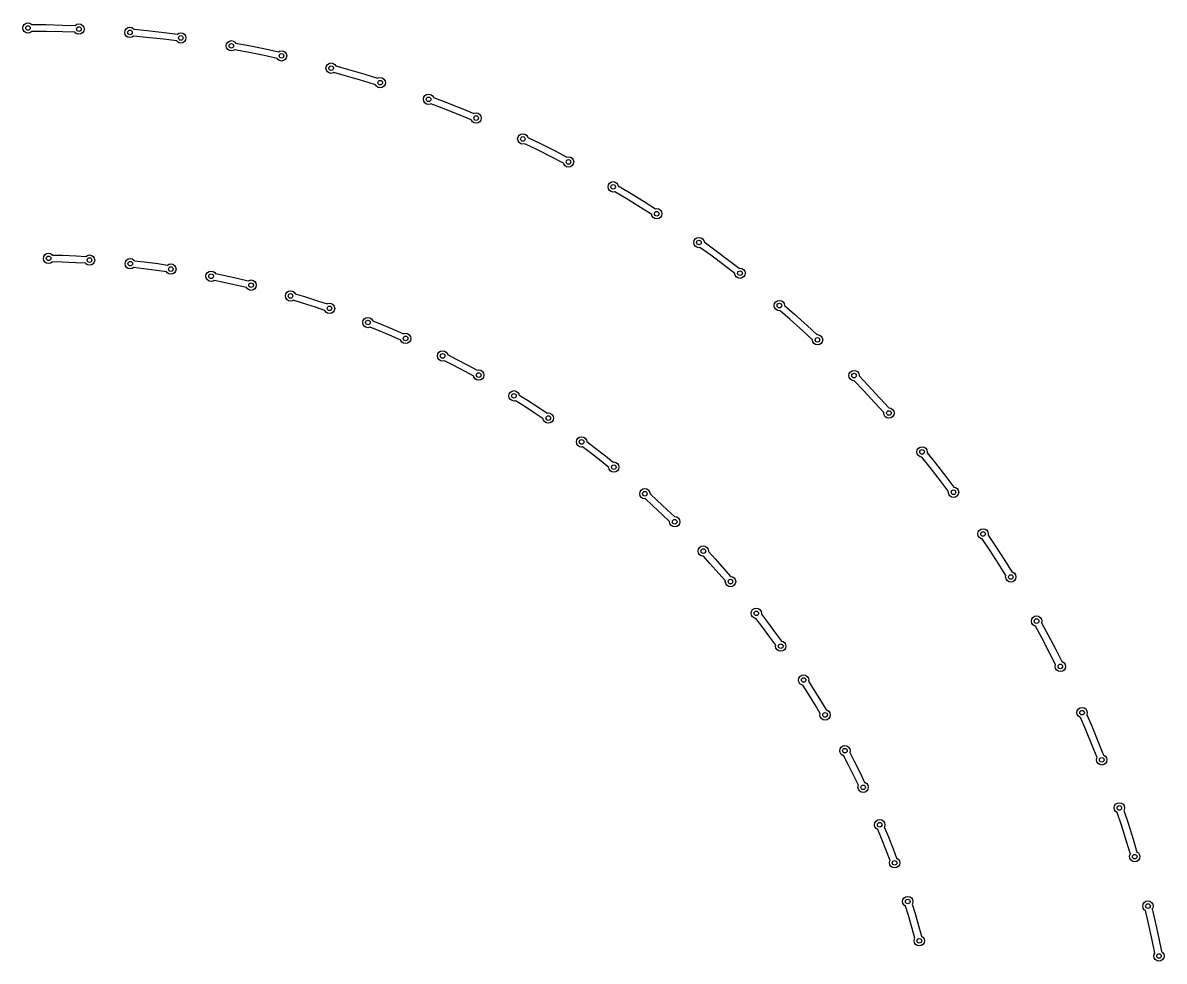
# Model space of a CAD drawing. Extents: x 97 to 313, y -170 to 213.
# Drawn here: x 262.86 to 312.43, y 131.8 to 172.57 of the extents above; entities that cross this region are included whole.
import ezdxf

# ---------------------------------------------------------------- set-up
doc = ezdxf.new("R2010")
doc.units = 0
doc.layers.add('BLACK', color=7, linetype='CONTINUOUS')

msp = doc.modelspace()

# ---------------------------------------------------------------- linework, layer by layer
at = {"layer": 'BLACK', "linetype": 'CONTINUOUS'}
for p, q in [((262.924, 172.504), (262.997, 172.553)), ((262.997, 172.553), (263.084, 172.57)), ((263.084, 172.57), (263.17, 172.553)), ((263.17, 172.553), (263.243, 172.504)), ((265.21, 172.507), (265.296, 172.524)), ((265.296, 172.524), (265.382, 172.507)), ((262.859, 172.345), (262.876, 172.431)), ((262.876, 172.259), (262.859, 172.345)), ((262.876, 172.431), (262.924, 172.504)), ((262.924, 172.186), (262.876, 172.259)), ((262.997, 172.137), (262.924, 172.186)), ((263.084, 172.12), (262.997, 172.137)), ((263.17, 172.137), (263.084, 172.12)), ((263.243, 172.186), (263.17, 172.137)), ((263.243, 172.504), (263.249, 172.494)), ((263.249, 172.196), (263.243, 172.186)), ((263.249, 172.494), (263.871, 172.49)), ((263.867, 172.191), (263.249, 172.196)), ((264.579, 172.176), (263.867, 172.191)), ((263.871, 172.49), (264.587, 172.475)), ((265.126, 172.157), (264.579, 172.176)), ((264.587, 172.475), (265.135, 172.455)), ((265.137, 172.14), (265.126, 172.157)), ((265.135, 172.455), (265.137, 172.458)), ((265.137, 172.458), (265.21, 172.507)), ((265.21, 172.091), (265.137, 172.14)), ((265.296, 172.074), (265.21, 172.091)), ((265.382, 172.091), (265.296, 172.074)), ((265.382, 172.507), (265.455, 172.458)), ((265.455, 172.14), (265.382, 172.091)), ((265.455, 172.458), (265.504, 172.385)), ((265.504, 172.213), (265.455, 172.14)), ((265.504, 172.385), (265.521, 172.299)), ((265.521, 172.299), (265.504, 172.213)), ((267.288, 172.155), (267.305, 172.241)), ((267.305, 172.069), (267.288, 172.155)), ((267.305, 172.241), (267.354, 172.314)), ((267.354, 171.996), (267.305, 172.069)), ((267.354, 172.314), (267.427, 172.363)), ((267.427, 172.363), (267.513, 172.38)), ((267.513, 172.38), (267.599, 172.363)), ((267.599, 172.363), (267.672, 172.314)), ((267.672, 172.314), (267.689, 172.289)), ((267.689, 172.289), (268.266, 172.234)), ((268.266, 172.234), (269.005, 172.153)), ((269.005, 172.153), (269.577, 172.081)), ((269.577, 172.081), (269.635, 172.12)), ((269.635, 172.12), (269.721, 172.137)), ((269.721, 172.137), (269.808, 172.12)), ((269.808, 172.12), (269.881, 172.071)), ((269.881, 172.071), (269.929, 171.998)), ((267.427, 171.947), (267.354, 171.996)), ((267.513, 171.93), (267.427, 171.947)), ((267.599, 171.947), (267.513, 171.93)), ((267.665, 171.991), (267.599, 171.947)), ((268.236, 171.937), (267.665, 171.991)), ((268.97, 171.856), (268.236, 171.937)), ((269.541, 171.785), (268.97, 171.856)), ((269.562, 171.753), (269.541, 171.785)), ((269.635, 171.704), (269.562, 171.753)), ((269.721, 171.687), (269.635, 171.704)), ((269.808, 171.704), (269.721, 171.687)), ((269.881, 171.753), (269.808, 171.704)), ((269.929, 171.826), (269.881, 171.753)), ((269.929, 171.998), (269.946, 171.912)), ((269.946, 171.912), (269.929, 171.826)), ((271.691, 171.571), (271.708, 171.658)), ((271.708, 171.485), (271.691, 171.571)), ((271.708, 171.658), (271.757, 171.731)), ((271.757, 171.731), (271.83, 171.779)), ((271.83, 171.779), (271.916, 171.796)), ((271.916, 171.796), (272.002, 171.779)), ((272.002, 171.779), (272.075, 171.731)), ((272.075, 171.731), (272.103, 171.689)), ((272.103, 171.689), (272.674, 171.583)), ((272.674, 171.583), (273.402, 171.437)), ((271.757, 171.412), (271.708, 171.485)), ((271.83, 171.364), (271.757, 171.412)), ((271.916, 171.346), (271.83, 171.364)), ((272.002, 171.364), (271.916, 171.346)), ((272.05, 171.395), (272.002, 171.364)), ((272.617, 171.29), (272.05, 171.395)), ((273.341, 171.145), (272.617, 171.29)), ((273.903, 171.023), (273.341, 171.145)), ((273.402, 171.437), (273.968, 171.314)), ((273.968, 171.314), (274.009, 171.341)), ((274.009, 171.341), (274.095, 171.359)), ((274.095, 171.359), (274.181, 171.341)), ((274.181, 171.341), (274.254, 171.293)), ((274.254, 171.293), (274.303, 171.22)), ((274.303, 171.047), (274.254, 170.974)), ((274.303, 171.22), (274.32, 171.134)), ((274.32, 171.134), (274.303, 171.047)), ((273.936, 170.974), (273.903, 171.023)), ((274.009, 170.926), (273.936, 170.974)), ((274.095, 170.909), (274.009, 170.926)), ((274.181, 170.926), (274.095, 170.909)), ((274.254, 170.974), (274.181, 170.926)), ((276.026, 170.6), (276.043, 170.686)), ((276.043, 170.513), (276.026, 170.6)), ((276.043, 170.686), (276.092, 170.759)), ((276.092, 170.759), (276.165, 170.807)), ((276.165, 170.807), (276.251, 170.825)), ((276.251, 170.825), (276.337, 170.807)), ((276.337, 170.807), (276.41, 170.759)), ((276.41, 170.759), (276.449, 170.7)), ((276.449, 170.7), (277.006, 170.544)), ((277.006, 170.544), (277.719, 170.334)), ((276.092, 170.44), (276.043, 170.513)), ((276.165, 170.392), (276.092, 170.44)), ((276.251, 170.375), (276.165, 170.392)), ((276.337, 170.392), (276.251, 170.375)), ((276.368, 170.412), (276.337, 170.392)), ((276.924, 170.257), (276.368, 170.412)), ((277.632, 170.048), (276.924, 170.257)), ((278.178, 169.878), (277.632, 170.048)), ((277.719, 170.334), (278.271, 170.162)), ((278.271, 170.162), (278.296, 170.178)), ((278.296, 170.178), (278.382, 170.195)), ((278.382, 170.195), (278.468, 170.178)), ((278.468, 170.178), (278.541, 170.129)), ((278.541, 170.129), (278.59, 170.056)), ((278.59, 170.056), (278.607, 169.97)), ((278.223, 169.811), (278.178, 169.878)), ((278.296, 169.762), (278.223, 169.811)), ((278.382, 169.745), (278.296, 169.762)), ((278.468, 169.762), (278.382, 169.745)), ((278.541, 169.811), (278.468, 169.762)), ((278.59, 169.884), (278.541, 169.811)), ((278.607, 169.97), (278.59, 169.884)), ((280.257, 169.247), (280.274, 169.333)), ((280.274, 169.161), (280.257, 169.247)), ((280.274, 169.333), (280.323, 169.406)), ((280.323, 169.088), (280.274, 169.161)), ((280.323, 169.406), (280.396, 169.455)), ((280.396, 169.039), (280.323, 169.088)), ((280.396, 169.455), (280.482, 169.472)), ((280.482, 169.472), (280.568, 169.455)), ((280.568, 169.455), (280.641, 169.406)), ((280.584, 169.049), (280.568, 169.039)), ((281.122, 168.846), (280.584, 169.049)), ((280.641, 169.406), (280.69, 169.333)), ((280.69, 169.333), (280.691, 169.328)), ((280.691, 169.328), (281.229, 169.125)), ((281.229, 169.125), (281.92, 168.852)), ((280.482, 169.022), (280.396, 169.039)), ((280.568, 169.039), (280.482, 169.022)), ((281.809, 168.575), (281.122, 168.846)), ((282.338, 168.357), (281.809, 168.575)), ((281.92, 168.852), (282.453, 168.632)), ((282.453, 168.632), (282.462, 168.638)), ((282.462, 168.638), (282.548, 168.656)), ((282.548, 168.656), (282.635, 168.638)), ((282.635, 168.638), (282.708, 168.59)), ((282.708, 168.59), (282.756, 168.517)), ((282.341, 168.345), (282.338, 168.357)), ((282.389, 168.272), (282.341, 168.345)), ((282.462, 168.223), (282.389, 168.272)), ((282.548, 168.206), (282.462, 168.223)), ((282.635, 168.223), (282.548, 168.206)), ((282.708, 168.272), (282.635, 168.223)), ((282.756, 168.345), (282.708, 168.272)), ((282.756, 168.517), (282.773, 168.431)), ((282.773, 168.431), (282.756, 168.345)), ((284.351, 167.524), (284.368, 167.61)), ((284.368, 167.61), (284.417, 167.683)), ((284.417, 167.683), (284.49, 167.732)), ((284.49, 167.732), (284.576, 167.749)), ((284.576, 167.749), (284.662, 167.732)), ((284.662, 167.732), (284.735, 167.683)), ((284.735, 167.683), (284.784, 167.61)), ((284.784, 167.61), (284.788, 167.588)), ((284.788, 167.588), (285.31, 167.336)), ((284.368, 167.438), (284.351, 167.524)), ((284.417, 167.365), (284.368, 167.438)), ((284.49, 167.316), (284.417, 167.365)), ((284.576, 167.299), (284.49, 167.316)), ((284.662, 167.316), (284.576, 167.299)), ((284.663, 167.317), (284.662, 167.316)), ((285.178, 167.068), (284.663, 167.317)), ((285.838, 166.737), (285.178, 167.068)), ((285.31, 167.336), (285.974, 167.003)), ((286.348, 166.471), (285.838, 166.737)), ((285.974, 167.003), (286.484, 166.737)), ((286.484, 166.737), (286.562, 166.752)), ((286.562, 166.752), (286.648, 166.735)), ((286.648, 166.735), (286.721, 166.687)), ((286.721, 166.687), (286.77, 166.614)), ((286.77, 166.614), (286.787, 166.527)), ((286.354, 166.441), (286.348, 166.471)), ((286.403, 166.368), (286.354, 166.441)), ((286.476, 166.32), (286.403, 166.368)), ((286.562, 166.302), (286.476, 166.32)), ((286.648, 166.32), (286.562, 166.302)), ((286.721, 166.368), (286.648, 166.32)), ((286.77, 166.441), (286.721, 166.368)), ((286.787, 166.527), (286.77, 166.441)), ((288.293, 165.53), (288.342, 165.603)), ((288.342, 165.603), (288.415, 165.652)), ((288.415, 165.652), (288.501, 165.669)), ((288.501, 165.669), (288.587, 165.652)), ((288.587, 165.652), (288.66, 165.603)), ((288.66, 165.603), (288.709, 165.53)), ((288.276, 165.444), (288.293, 165.53)), ((288.293, 165.358), (288.276, 165.444)), ((288.342, 165.285), (288.293, 165.358)), ((288.415, 165.236), (288.342, 165.285)), ((288.501, 165.219), (288.415, 165.236)), ((288.566, 165.232), (288.501, 165.219)), ((289.06, 164.937), (288.566, 165.232)), ((288.709, 165.53), (288.717, 165.49)), ((288.717, 165.49), (289.216, 165.192)), ((289.216, 165.192), (289.847, 164.801)), ((289.688, 164.548), (289.06, 164.937)), ((289.847, 164.801), (290.335, 164.489)), ((290.174, 164.238), (289.688, 164.548)), ((290.183, 164.189), (290.174, 164.238)), ((290.232, 164.116), (290.183, 164.189)), ((290.305, 164.068), (290.232, 164.116)), ((290.335, 164.489), (290.391, 164.501)), ((290.391, 164.501), (290.477, 164.483)), ((290.477, 164.483), (290.55, 164.435)), ((290.55, 164.116), (290.477, 164.068)), ((290.55, 164.435), (290.599, 164.362)), ((290.599, 164.189), (290.55, 164.116)), ((290.599, 164.362), (290.616, 164.276)), ((290.616, 164.276), (290.599, 164.189)), ((290.391, 164.051), (290.305, 164.068)), ((290.477, 164.068), (290.391, 164.051)), ((292.001, 163.025), (292.019, 163.111)), ((292.019, 163.111), (292.067, 163.184)), ((292.067, 163.184), (292.14, 163.232)), ((292.14, 163.232), (292.226, 163.25)), ((292.226, 163.25), (292.312, 163.232)), ((292.312, 163.232), (292.385, 163.184)), ((292.385, 163.184), (292.434, 163.111)), ((292.434, 163.111), (292.446, 163.05)), ((292.019, 162.939), (292.001, 163.025)), ((292.067, 162.866), (292.019, 162.939)), ((292.14, 162.817), (292.067, 162.866)), ((292.226, 162.8), (292.14, 162.817)), ((292.271, 162.809), (292.226, 162.8)), ((292.738, 162.469), (292.271, 162.809)), ((292.446, 163.05), (292.915, 162.71)), ((292.915, 162.71), (293.51, 162.265)), ((263.754, 162.337), (263.772, 162.423)), ((263.772, 162.251), (263.754, 162.337)), ((263.772, 162.423), (263.82, 162.496)), ((263.82, 162.178), (263.772, 162.251)), ((263.82, 162.496), (263.893, 162.545)), ((263.893, 162.129), (263.82, 162.178)), ((263.893, 162.545), (263.979, 162.562)), ((263.979, 162.112), (263.893, 162.129)), ((263.979, 162.562), (264.066, 162.545)), ((264.066, 162.129), (263.979, 162.112)), ((264.066, 162.545), (264.139, 162.496)), ((264.139, 162.178), (264.066, 162.129)), ((264.139, 162.496), (264.148, 162.482)), ((264.142, 162.183), (264.139, 162.178)), ((264.567, 162.171), (264.142, 162.183)), ((264.148, 162.482), (264.578, 162.47)), ((265.157, 162.146), (264.567, 162.171)), ((264.578, 162.47), (265.172, 162.444)), ((265.583, 162.121), (265.157, 162.146)), ((265.172, 162.444), (265.597, 162.42)), ((265.596, 162.101), (265.583, 162.121)), ((265.597, 162.42), (265.669, 162.468)), ((265.669, 162.468), (265.755, 162.486)), ((265.755, 162.486), (265.842, 162.468)), ((265.842, 162.468), (265.915, 162.42)), ((265.915, 162.42), (265.963, 162.347)), ((265.963, 162.174), (265.915, 162.101)), ((265.963, 162.347), (265.98, 162.261)), ((265.98, 162.261), (265.963, 162.174)), ((267.301, 162.106), (267.318, 162.192)), ((267.318, 162.192), (267.367, 162.265)), ((267.367, 162.265), (267.44, 162.313)), ((267.44, 162.313), (267.526, 162.331)), ((267.526, 162.331), (267.612, 162.313)), ((267.612, 162.313), (267.685, 162.265)), ((267.685, 162.265), (267.704, 162.236)), ((267.704, 162.236), (268.133, 162.185)), ((268.133, 162.185), (268.723, 162.107)), ((268.723, 162.107), (269.148, 162.044)), ((293.329, 162.027), (292.738, 162.469)), ((293.51, 162.265), (293.968, 161.911)), ((265.669, 162.053), (265.596, 162.101)), ((265.755, 162.036), (265.669, 162.053)), ((265.842, 162.053), (265.755, 162.036)), ((265.915, 162.101), (265.842, 162.053)), ((267.318, 162.019), (267.301, 162.106)), ((267.367, 161.947), (267.318, 162.019)), ((267.44, 161.898), (267.367, 161.947)), ((267.526, 161.881), (267.44, 161.898)), ((267.612, 161.898), (267.526, 161.881)), ((267.673, 161.938), (267.612, 161.898)), ((268.096, 161.889), (267.673, 161.938)), ((268.681, 161.811), (268.096, 161.889)), ((269.105, 161.749), (268.681, 161.811)), ((269.129, 161.713), (269.105, 161.749)), ((269.202, 161.664), (269.129, 161.713)), ((269.148, 162.044), (269.202, 162.08)), ((269.202, 162.08), (269.288, 162.097)), ((269.288, 161.647), (269.202, 161.664)), ((269.288, 162.097), (269.374, 162.08)), ((269.374, 161.664), (269.288, 161.647)), ((269.374, 162.08), (269.447, 162.031)), ((269.447, 161.713), (269.374, 161.664)), ((269.447, 162.031), (269.496, 161.958)), ((269.496, 161.786), (269.447, 161.713)), ((269.496, 161.958), (269.513, 161.872)), ((269.513, 161.872), (269.496, 161.786)), ((270.812, 161.561), (270.829, 161.647)), ((270.829, 161.647), (270.878, 161.72)), ((270.878, 161.72), (270.951, 161.769)), ((270.951, 161.769), (271.037, 161.786)), ((271.037, 161.786), (271.123, 161.769)), ((271.123, 161.769), (271.196, 161.72)), ((271.196, 161.72), (271.227, 161.674)), ((271.227, 161.674), (271.649, 161.586)), ((293.783, 161.676), (293.329, 162.027)), ((293.797, 161.607), (293.783, 161.676)), ((293.968, 161.911), (294.005, 161.918)), ((294.005, 161.918), (294.091, 161.901)), ((294.091, 161.901), (294.164, 161.852)), ((294.164, 161.852), (294.213, 161.779)), ((294.213, 161.779), (294.23, 161.693)), ((294.23, 161.693), (294.213, 161.607)), ((270.829, 161.475), (270.812, 161.561)), ((270.878, 161.402), (270.829, 161.475)), ((270.951, 161.353), (270.878, 161.402)), ((271.037, 161.336), (270.951, 161.353)), ((271.123, 161.353), (271.037, 161.336)), ((271.166, 161.382), (271.123, 161.353)), ((271.586, 161.294), (271.166, 161.382)), ((272.162, 161.165), (271.586, 161.294)), ((271.649, 161.586), (272.23, 161.456)), ((272.578, 161.065), (272.162, 161.165)), ((272.23, 161.456), (272.649, 161.355)), ((272.649, 161.355), (272.686, 161.38)), ((272.686, 161.38), (272.772, 161.397)), ((272.772, 161.397), (272.858, 161.38)), ((272.858, 161.38), (272.931, 161.331)), ((272.931, 161.331), (272.98, 161.258)), ((272.98, 161.258), (272.997, 161.172)), ((272.997, 161.172), (272.98, 161.086)), ((293.846, 161.534), (293.797, 161.607)), ((293.919, 161.485), (293.846, 161.534)), ((294.005, 161.468), (293.919, 161.485)), ((294.091, 161.485), (294.005, 161.468)), ((294.164, 161.534), (294.091, 161.485)), ((294.213, 161.607), (294.164, 161.534)), ((272.613, 161.013), (272.578, 161.065)), ((272.686, 160.964), (272.613, 161.013)), ((272.772, 160.947), (272.686, 160.964)), ((272.858, 160.964), (272.772, 160.947)), ((272.931, 161.013), (272.858, 160.964)), ((272.98, 161.086), (272.931, 161.013)), ((274.262, 160.706), (274.279, 160.792)), ((274.279, 160.62), (274.262, 160.706)), ((274.279, 160.792), (274.328, 160.865)), ((274.328, 160.547), (274.279, 160.62)), ((274.328, 160.865), (274.401, 160.914)), ((274.401, 160.914), (274.487, 160.931)), ((274.487, 160.931), (274.573, 160.914)), ((274.573, 160.914), (274.646, 160.865)), ((274.646, 160.865), (274.688, 160.802)), ((274.688, 160.802), (275.099, 160.677)), ((275.099, 160.677), (275.665, 160.496)), ((274.401, 160.498), (274.328, 160.547)), ((274.487, 160.481), (274.401, 160.498)), ((274.573, 160.498), (274.487, 160.481)), ((274.6, 160.516), (274.573, 160.498)), ((275.01, 160.392), (274.6, 160.516)), ((275.572, 160.212), (275.01, 160.392)), ((275.973, 160.077), (275.572, 160.212)), ((275.665, 160.496), (276.073, 160.359)), ((276.073, 160.359), (276.094, 160.373)), ((276.094, 160.373), (276.18, 160.39)), ((276.18, 160.39), (276.266, 160.373)), ((276.266, 160.373), (276.339, 160.324)), ((276.339, 160.324), (276.388, 160.251)), ((276.388, 160.251), (276.405, 160.165)), ((276.405, 160.165), (276.388, 160.079)), ((295.497, 160.284), (295.514, 160.37)), ((295.514, 160.198), (295.497, 160.284)), ((295.514, 160.37), (295.563, 160.443)), ((295.563, 160.125), (295.514, 160.198)), ((295.563, 160.443), (295.636, 160.492)), ((295.636, 160.076), (295.563, 160.125)), ((295.636, 160.492), (295.722, 160.509)), ((295.722, 160.509), (295.808, 160.492)), ((295.808, 160.492), (295.881, 160.443)), ((295.881, 160.443), (295.93, 160.37)), ((295.93, 160.37), (295.946, 160.287)), ((295.946, 160.287), (296.381, 159.909)), ((276.021, 160.006), (275.973, 160.077)), ((276.094, 159.957), (276.021, 160.006)), ((276.18, 159.94), (276.094, 159.957)), ((276.266, 159.957), (276.18, 159.94)), ((276.339, 160.006), (276.266, 159.957)), ((276.388, 160.079), (276.339, 160.006)), ((277.622, 159.549), (277.639, 159.635)), ((277.639, 159.635), (277.687, 159.708)), ((277.687, 159.708), (277.76, 159.757)), ((277.76, 159.757), (277.847, 159.774)), ((277.847, 159.774), (277.933, 159.757)), ((277.933, 159.757), (278.006, 159.708)), ((278.006, 159.708), (278.054, 159.635)), ((278.054, 159.635), (278.056, 159.626)), ((295.722, 160.059), (295.636, 160.076)), ((295.748, 160.064), (295.722, 160.059)), ((296.183, 159.685), (295.748, 160.064)), ((296.732, 159.192), (296.183, 159.685)), ((296.381, 159.909), (296.933, 159.413)), ((277.639, 159.463), (277.622, 159.549)), ((277.687, 159.39), (277.639, 159.463)), ((277.76, 159.341), (277.687, 159.39)), ((277.847, 159.324), (277.76, 159.341)), ((277.933, 159.341), (277.847, 159.324)), ((277.944, 159.349), (277.933, 159.341)), ((278.34, 159.19), (277.944, 159.349)), ((278.056, 159.626), (278.454, 159.466)), ((278.884, 158.961), (278.34, 159.19)), ((278.454, 159.466), (279.002, 159.235)), ((279.002, 159.235), (279.393, 159.064)), ((297.151, 158.804), (296.732, 159.192)), ((296.933, 159.413), (297.357, 159.021)), ((279.274, 158.79), (278.884, 158.961)), ((279.277, 158.774), (279.274, 158.79)), ((279.326, 158.701), (279.277, 158.774)), ((279.399, 158.652), (279.326, 158.701)), ((279.393, 159.064), (279.399, 159.068)), ((279.399, 159.068), (279.485, 159.085)), ((279.485, 158.635), (279.399, 158.652)), ((279.485, 159.085), (279.571, 159.068)), ((279.571, 158.652), (279.485, 158.635)), ((279.571, 159.068), (279.644, 159.019)), ((279.644, 158.701), (279.571, 158.652)), ((279.644, 159.019), (279.693, 158.946)), ((279.693, 158.774), (279.644, 158.701)), ((279.693, 158.946), (279.71, 158.86)), ((279.71, 158.86), (279.693, 158.774)), ((297.151, 158.799), (297.151, 158.804)), ((297.168, 158.713), (297.151, 158.799)), ((297.216, 158.64), (297.168, 158.713)), ((297.289, 158.592), (297.216, 158.64)), ((297.357, 159.021), (297.376, 159.024)), ((297.376, 159.024), (297.462, 159.007)), ((297.462, 159.007), (297.535, 158.959)), ((297.535, 158.64), (297.462, 158.592)), ((297.535, 158.959), (297.583, 158.886)), ((297.583, 158.713), (297.535, 158.64)), ((297.583, 158.886), (297.601, 158.799)), ((297.601, 158.799), (297.583, 158.713)), ((280.866, 158.098), (280.883, 158.184)), ((280.883, 158.184), (280.931, 158.257)), ((280.931, 158.257), (281.004, 158.306)), ((281.004, 158.306), (281.091, 158.323)), ((281.091, 158.323), (281.177, 158.306)), ((281.177, 158.306), (281.25, 158.257)), ((281.25, 158.257), (281.298, 158.184)), ((281.298, 158.184), (281.304, 158.158)), ((281.304, 158.158), (281.688, 157.962)), ((297.376, 158.574), (297.289, 158.592)), ((297.462, 158.592), (297.376, 158.574)), ((280.883, 158.012), (280.866, 158.098)), ((280.931, 157.939), (280.883, 158.012)), ((281.004, 157.891), (280.931, 157.939)), ((281.091, 157.873), (281.004, 157.891)), ((281.172, 157.89), (281.091, 157.873)), ((281.55, 157.696), (281.172, 157.89)), ((282.071, 157.42), (281.55, 157.696)), ((281.688, 157.962), (282.213, 157.683)), ((282.213, 157.683), (282.589, 157.477)), ((282.447, 157.214), (282.071, 157.42)), ((282.453, 157.18), (282.447, 157.214)), ((282.502, 157.107), (282.453, 157.18)), ((282.589, 157.477), (282.661, 157.491)), ((282.661, 157.491), (282.747, 157.474)), ((282.747, 157.474), (282.82, 157.425)), ((282.82, 157.425), (282.869, 157.352)), ((282.869, 157.18), (282.82, 157.107)), ((282.869, 157.352), (282.886, 157.266)), ((282.886, 157.266), (282.869, 157.18)), ((298.736, 157.244), (298.753, 157.33)), ((298.753, 157.158), (298.736, 157.244)), ((298.753, 157.33), (298.802, 157.403)), ((298.802, 157.085), (298.753, 157.158)), ((298.802, 157.403), (298.875, 157.452)), ((298.875, 157.452), (298.961, 157.469)), ((298.961, 157.469), (299.047, 157.452)), ((299.047, 157.452), (299.12, 157.403)), ((299.12, 157.403), (299.169, 157.33)), ((299.169, 157.33), (299.186, 157.244)), ((299.186, 157.244), (299.183, 157.229)), ((299.183, 157.229), (299.583, 156.812)), ((282.575, 157.058), (282.502, 157.107)), ((282.661, 157.041), (282.575, 157.058)), ((282.747, 157.058), (282.661, 157.041)), ((282.82, 157.107), (282.747, 157.058)), ((298.875, 157.036), (298.802, 157.085)), ((298.961, 157.019), (298.875, 157.036)), ((298.969, 157.02), (298.961, 157.019)), ((299.366, 156.607), (298.969, 157.02)), ((299.583, 156.812), (300.09, 156.269)), ((283.968, 156.365), (283.985, 156.452)), ((283.985, 156.279), (283.968, 156.365)), ((283.985, 156.452), (284.034, 156.524)), ((284.034, 156.206), (283.985, 156.279)), ((284.034, 156.524), (284.107, 156.573)), ((284.107, 156.158), (284.034, 156.206)), ((284.107, 156.573), (284.193, 156.59)), ((284.193, 156.59), (284.279, 156.573)), ((284.279, 156.573), (284.352, 156.524)), ((284.352, 156.524), (284.401, 156.452)), ((284.401, 156.452), (284.41, 156.406)), ((284.41, 156.406), (284.776, 156.176)), ((284.776, 156.176), (285.275, 155.852)), ((299.87, 156.067), (299.366, 156.607)), ((300.09, 156.269), (300.475, 155.843)), ((284.193, 156.14), (284.107, 156.158)), ((284.252, 156.152), (284.193, 156.14)), ((284.615, 155.924), (284.252, 156.152)), ((285.11, 155.603), (284.615, 155.924)), ((285.275, 155.852), (285.633, 155.612)), ((300.255, 155.641), (299.87, 156.067)), ((300.475, 155.843), (300.476, 155.843)), ((300.476, 155.843), (300.562, 155.826)), ((300.562, 155.826), (300.635, 155.777)), ((300.635, 155.777), (300.684, 155.704)), ((300.684, 155.704), (300.701, 155.618)), ((285.465, 155.364), (285.11, 155.603)), ((285.476, 155.311), (285.465, 155.364)), ((285.525, 155.238), (285.476, 155.311)), ((285.598, 155.189), (285.525, 155.238)), ((285.684, 155.172), (285.598, 155.189)), ((285.633, 155.612), (285.684, 155.622)), ((285.684, 155.622), (285.77, 155.605)), ((285.77, 155.189), (285.684, 155.172)), ((285.77, 155.605), (285.843, 155.556)), ((285.843, 155.238), (285.77, 155.189)), ((285.843, 155.556), (285.892, 155.483)), ((285.892, 155.311), (285.843, 155.238)), ((285.892, 155.483), (285.909, 155.397)), ((285.909, 155.397), (285.892, 155.311)), ((300.251, 155.618), (300.255, 155.641)), ((300.268, 155.532), (300.251, 155.618)), ((300.317, 155.459), (300.268, 155.532)), ((300.39, 155.41), (300.317, 155.459)), ((300.476, 155.393), (300.39, 155.41)), ((300.562, 155.41), (300.476, 155.393)), ((300.635, 155.459), (300.562, 155.41)), ((300.684, 155.532), (300.635, 155.459)), ((300.701, 155.618), (300.684, 155.532)), ((286.904, 154.364), (286.921, 154.45)), ((286.921, 154.278), (286.904, 154.364)), ((286.921, 154.45), (286.97, 154.523)), ((286.97, 154.205), (286.921, 154.278)), ((286.97, 154.523), (287.043, 154.572)), ((287.043, 154.156), (286.97, 154.205)), ((287.043, 154.572), (287.129, 154.589)), ((287.129, 154.589), (287.215, 154.572)), ((287.215, 154.572), (287.288, 154.523)), ((287.288, 154.523), (287.337, 154.45)), ((287.337, 154.45), (287.35, 154.384)), ((287.35, 154.384), (287.693, 154.124)), ((287.129, 154.139), (287.043, 154.156)), ((287.169, 154.147), (287.129, 154.139)), ((287.51, 153.887), (287.169, 154.147)), ((287.975, 153.523), (287.51, 153.887)), ((287.693, 154.124), (288.161, 153.757)), ((288.161, 153.757), (288.496, 153.486)), ((301.692, 153.928), (301.709, 154.014)), ((301.709, 153.842), (301.692, 153.928)), ((301.709, 154.014), (301.758, 154.087)), ((301.758, 153.769), (301.709, 153.842)), ((301.758, 154.087), (301.831, 154.136)), ((301.831, 153.72), (301.758, 153.769)), ((301.831, 154.136), (301.917, 154.153)), ((301.905, 153.705), (301.831, 153.72)), ((302.264, 153.258), (301.905, 153.705)), ((301.917, 154.153), (302.003, 154.136)), ((302.003, 154.136), (302.076, 154.087)), ((302.076, 154.087), (302.125, 154.014)), ((302.125, 154.014), (302.142, 153.928)), ((302.142, 153.928), (302.135, 153.895)), ((302.135, 153.895), (302.499, 153.443)), ((288.306, 153.256), (287.975, 153.523)), ((288.32, 153.181), (288.306, 153.256)), ((288.496, 153.486), (288.528, 153.492)), ((288.528, 153.492), (288.614, 153.475)), ((288.614, 153.475), (288.687, 153.426)), ((288.687, 153.426), (288.736, 153.353)), ((288.736, 153.353), (288.753, 153.267)), ((288.753, 153.267), (288.736, 153.181)), ((302.718, 152.675), (302.264, 153.258)), ((302.499, 153.443), (302.955, 152.857)), ((288.369, 153.108), (288.32, 153.181)), ((288.442, 153.059), (288.369, 153.108)), ((288.528, 153.042), (288.442, 153.059)), ((288.614, 153.059), (288.528, 153.042)), ((288.687, 153.108), (288.614, 153.059)), ((288.736, 153.181), (288.687, 153.108)), ((302.955, 152.857), (303.303, 152.395)), ((289.652, 152.11), (289.669, 152.196)), ((289.669, 152.196), (289.717, 152.269)), ((289.717, 152.269), (289.79, 152.318)), ((289.79, 152.318), (289.877, 152.335)), ((289.877, 152.335), (289.963, 152.318)), ((289.963, 152.318), (290.036, 152.269)), ((290.036, 152.269), (290.084, 152.196)), ((290.084, 152.196), (290.102, 152.11)), ((303.065, 152.215), (302.718, 152.675)), ((303.057, 152.175), (303.065, 152.215)), ((303.303, 152.395), (303.368, 152.382)), ((303.368, 152.382), (303.441, 152.334)), ((303.441, 152.334), (303.49, 152.261)), ((303.49, 152.261), (303.507, 152.175)), ((289.669, 152.024), (289.652, 152.11)), ((289.717, 151.951), (289.669, 152.024)), ((289.79, 151.902), (289.717, 151.951)), ((289.877, 151.885), (289.79, 151.902)), ((289.898, 151.889), (289.877, 151.885)), ((290.214, 151.601), (289.898, 151.889)), ((290.102, 152.11), (290.101, 152.108)), ((290.101, 152.108), (290.417, 151.82)), ((290.417, 151.82), (290.85, 151.413)), ((303.074, 152.088), (303.057, 152.175)), ((303.123, 152.016), (303.074, 152.088)), ((303.196, 151.967), (303.123, 152.016)), ((303.282, 151.95), (303.196, 151.967)), ((303.368, 151.967), (303.282, 151.95)), ((303.441, 152.016), (303.368, 151.967)), ((303.49, 152.088), (303.441, 152.016)), ((303.507, 152.175), (303.49, 152.088)), ((290.644, 151.197), (290.214, 151.601)), ((290.85, 151.413), (291.159, 151.115)), ((290.949, 150.902), (290.644, 151.197)), ((290.948, 150.893), (290.949, 150.902)), ((290.965, 150.807), (290.948, 150.893)), ((291.013, 150.734), (290.965, 150.807)), ((291.086, 150.685), (291.013, 150.734)), ((291.159, 151.115), (291.173, 151.118)), ((291.173, 151.118), (291.259, 151.101)), ((291.259, 151.101), (291.332, 151.052)), ((291.332, 150.734), (291.259, 150.685)), ((291.332, 151.052), (291.38, 150.979)), ((291.38, 150.807), (291.332, 150.734)), ((291.38, 150.979), (291.398, 150.893)), ((291.398, 150.893), (291.38, 150.807)), ((291.173, 150.668), (291.086, 150.685)), ((291.259, 150.685), (291.173, 150.668)), ((304.342, 150.363), (304.359, 150.449)), ((304.359, 150.277), (304.342, 150.363)), ((304.359, 150.449), (304.408, 150.522)), ((304.408, 150.204), (304.359, 150.277)), ((304.408, 150.522), (304.481, 150.571)), ((304.481, 150.571), (304.567, 150.588)), ((304.567, 150.588), (304.653, 150.571)), ((304.653, 150.571), (304.726, 150.522)), ((304.726, 150.522), (304.775, 150.449)), ((304.775, 150.449), (304.792, 150.363)), ((304.792, 150.363), (304.782, 150.311)), ((304.782, 150.311), (305.103, 149.828)), ((292.205, 149.707), (292.254, 149.78)), ((292.254, 149.78), (292.327, 149.828)), ((292.327, 149.828), (292.413, 149.846)), ((292.413, 149.846), (292.499, 149.828)), ((292.499, 149.828), (292.572, 149.78)), ((292.572, 149.78), (292.621, 149.707)), ((304.481, 150.155), (304.408, 150.204)), ((304.534, 150.145), (304.481, 150.155)), ((304.854, 149.664), (304.534, 150.145)), ((305.103, 149.828), (305.506, 149.204)), ((292.188, 149.621), (292.205, 149.707)), ((292.205, 149.534), (292.188, 149.621)), ((292.254, 149.461), (292.205, 149.534)), ((292.327, 149.413), (292.254, 149.461)), ((292.413, 149.396), (292.327, 149.413)), ((292.417, 149.396), (292.413, 149.396)), ((292.703, 149.084), (292.417, 149.396)), ((292.621, 149.707), (292.638, 149.621)), ((292.638, 149.621), (292.634, 149.601)), ((292.634, 149.601), (292.925, 149.284)), ((292.925, 149.284), (293.321, 148.841)), ((305.254, 149.044), (304.854, 149.664)), ((293.096, 148.643), (292.703, 149.084)), ((293.321, 148.841), (293.6, 148.518)), ((305.558, 148.556), (305.254, 149.044)), ((305.506, 149.204), (305.812, 148.712)), ((293.376, 148.32), (293.096, 148.643)), ((293.371, 148.294), (293.376, 148.32)), ((293.388, 148.208), (293.371, 148.294)), ((293.6, 148.518), (293.682, 148.502)), ((293.682, 148.502), (293.755, 148.453)), ((293.755, 148.453), (293.804, 148.38)), ((293.804, 148.38), (293.821, 148.294)), ((293.821, 148.294), (293.804, 148.208)), ((305.546, 148.495), (305.558, 148.556)), ((305.563, 148.409), (305.546, 148.495)), ((305.612, 148.336), (305.563, 148.409)), ((305.685, 148.288), (305.612, 148.336)), ((305.771, 148.27), (305.685, 148.288)), ((305.857, 148.288), (305.771, 148.27)), ((305.812, 148.712), (305.857, 148.703)), ((305.857, 148.703), (305.93, 148.655)), ((305.93, 148.336), (305.857, 148.288)), ((305.93, 148.655), (305.979, 148.582)), ((305.979, 148.409), (305.93, 148.336)), ((305.979, 148.582), (305.996, 148.495)), ((305.996, 148.495), (305.979, 148.409)), ((293.437, 148.135), (293.388, 148.208)), ((293.51, 148.086), (293.437, 148.135)), ((293.596, 148.069), (293.51, 148.086)), ((293.682, 148.086), (293.596, 148.069)), ((293.755, 148.135), (293.682, 148.086)), ((293.804, 148.208), (293.755, 148.135)), ((294.493, 146.916), (294.51, 147.002)), ((294.51, 146.83), (294.493, 146.916)), ((294.51, 147.002), (294.559, 147.075)), ((294.559, 146.757), (294.51, 146.83)), ((294.559, 147.075), (294.632, 147.124)), ((294.632, 146.708), (294.559, 146.757)), ((294.632, 147.124), (294.718, 147.141)), ((294.718, 147.141), (294.804, 147.124)), ((294.804, 147.124), (294.877, 147.075)), ((294.877, 147.075), (294.926, 147.002)), ((294.926, 147.002), (294.943, 146.916)), ((294.943, 146.916), (294.936, 146.879)), ((294.936, 146.879), (295.199, 146.536)), ((306.731, 146.736), (306.804, 146.785)), ((306.804, 146.785), (306.89, 146.802)), ((306.89, 146.802), (306.976, 146.785)), ((306.976, 146.785), (307.049, 146.736)), ((294.7, 146.695), (294.632, 146.708)), ((294.96, 146.356), (294.7, 146.695)), ((295.312, 145.882), (294.96, 146.356)), ((295.199, 146.536), (295.553, 146.059)), ((306.665, 146.577), (306.682, 146.663)), ((306.682, 146.491), (306.665, 146.577)), ((306.682, 146.663), (306.731, 146.736)), ((306.731, 146.418), (306.682, 146.491)), ((306.804, 146.369), (306.731, 146.418)), ((306.838, 146.362), (306.804, 146.369)), ((307.114, 145.856), (306.838, 146.362)), ((307.049, 146.736), (307.098, 146.663)), ((307.098, 146.663), (307.115, 146.577)), ((307.115, 146.577), (307.101, 146.504)), ((307.101, 146.504), (307.377, 145.996)), ((295.563, 145.535), (295.312, 145.882)), ((295.553, 146.059), (295.805, 145.709)), ((307.457, 145.202), (307.114, 145.856)), ((307.377, 145.996), (307.722, 145.339)), ((295.554, 145.49), (295.563, 145.535)), ((295.571, 145.403), (295.554, 145.49)), ((295.619, 145.33), (295.571, 145.403)), ((295.692, 145.282), (295.619, 145.33)), ((295.779, 145.265), (295.692, 145.282)), ((295.865, 145.282), (295.779, 145.265)), ((295.805, 145.709), (295.865, 145.697)), ((295.865, 145.697), (295.938, 145.649)), ((295.938, 145.33), (295.865, 145.282)), ((295.938, 145.649), (295.986, 145.576)), ((295.986, 145.403), (295.938, 145.33)), ((295.986, 145.576), (296.004, 145.49)), ((296.004, 145.49), (295.986, 145.403)), ((307.722, 145.339), (307.984, 144.823)), ((307.715, 144.693), (307.457, 145.202)), ((307.984, 144.823), (308.01, 144.818)), ((308.01, 144.818), (308.083, 144.769)), ((308.083, 144.769), (308.131, 144.696)), ((307.699, 144.61), (307.715, 144.693)), ((307.716, 144.524), (307.699, 144.61)), ((307.764, 144.451), (307.716, 144.524)), ((307.837, 144.402), (307.764, 144.451)), ((307.924, 144.385), (307.837, 144.402)), ((308.01, 144.402), (307.924, 144.385)), ((308.083, 144.451), (308.01, 144.402)), ((308.131, 144.524), (308.083, 144.451)), ((308.131, 144.696), (308.149, 144.61)), ((308.149, 144.61), (308.131, 144.524)), ((296.549, 144.018), (296.566, 144.104)), ((296.566, 143.932), (296.549, 144.018)), ((296.566, 144.104), (296.615, 144.177)), ((296.615, 143.859), (296.566, 143.932)), ((296.615, 144.177), (296.688, 144.226)), ((296.688, 143.81), (296.615, 143.859)), ((296.688, 144.226), (296.774, 144.243)), ((296.736, 143.8), (296.688, 143.81)), ((296.966, 143.438), (296.736, 143.8)), ((296.774, 144.243), (296.86, 144.226)), ((296.86, 144.226), (296.933, 144.177)), ((296.933, 144.177), (296.982, 144.104)), ((296.982, 144.104), (296.999, 144.018)), ((296.999, 144.018), (296.988, 143.961)), ((296.988, 143.961), (297.219, 143.596)), ((297.274, 142.935), (296.966, 143.438)), ((297.219, 143.596), (297.53, 143.09)), ((297.492, 142.568), (297.274, 142.935)), ((297.53, 143.09), (297.75, 142.718)), ((308.709, 142.759), (308.782, 142.808)), ((308.782, 142.808), (308.868, 142.825)), ((308.868, 142.825), (308.954, 142.808)), ((308.954, 142.808), (309.027, 142.759)), ((297.479, 142.503), (297.492, 142.568)), ((297.496, 142.417), (297.479, 142.503)), ((297.545, 142.344), (297.496, 142.417)), ((297.618, 142.295), (297.545, 142.344)), ((297.704, 142.278), (297.618, 142.295)), ((297.79, 142.295), (297.704, 142.278)), ((297.75, 142.718), (297.79, 142.711)), ((297.79, 142.711), (297.863, 142.662)), ((297.863, 142.344), (297.79, 142.295)), ((297.863, 142.662), (297.912, 142.589)), ((297.912, 142.417), (297.863, 142.344)), ((297.912, 142.589), (297.929, 142.503)), ((297.929, 142.503), (297.912, 142.417)), ((308.643, 142.6), (308.66, 142.686)), ((308.66, 142.514), (308.643, 142.6)), ((308.66, 142.686), (308.709, 142.759)), ((308.709, 142.441), (308.66, 142.514)), ((308.782, 142.392), (308.709, 142.441)), ((308.798, 142.389), (308.782, 142.392)), ((309.027, 141.861), (308.798, 142.389)), ((309.027, 142.759), (309.076, 142.686)), ((309.076, 142.514), (309.072, 142.507)), ((309.072, 142.507), (309.302, 141.978)), ((309.076, 142.686), (309.093, 142.6)), ((309.093, 142.6), (309.076, 142.514)), ((309.311, 141.18), (309.027, 141.861)), ((309.302, 141.978), (309.587, 141.293)), ((309.587, 141.293), (309.801, 140.758)), ((298.34, 140.948), (298.357, 141.035)), ((298.357, 140.862), (298.34, 140.948)), ((298.357, 141.035), (298.406, 141.107)), ((298.406, 140.789), (298.357, 140.862)), ((298.406, 141.107), (298.479, 141.156)), ((298.479, 141.156), (298.565, 141.173)), ((298.565, 141.173), (298.651, 141.156)), ((298.651, 141.156), (298.724, 141.107)), ((298.724, 141.107), (298.773, 141.035)), ((298.773, 141.035), (298.79, 140.948)), ((298.79, 140.948), (298.774, 140.87)), ((298.774, 140.87), (298.971, 140.489)), ((309.523, 140.647), (309.311, 141.18)), ((298.479, 140.741), (298.406, 140.789)), ((298.508, 140.735), (298.479, 140.741)), ((298.704, 140.354), (298.508, 140.735)), ((298.967, 139.826), (298.704, 140.354)), ((298.971, 140.489), (299.236, 139.957)), ((309.498, 140.549), (309.515, 140.635)), ((309.515, 140.463), (309.498, 140.549)), ((309.515, 140.635), (309.523, 140.647)), ((309.564, 140.39), (309.515, 140.463)), ((309.637, 140.341), (309.564, 140.39)), ((309.723, 140.324), (309.637, 140.341)), ((309.809, 140.341), (309.723, 140.324)), ((309.801, 140.758), (309.809, 140.757)), ((309.809, 140.757), (309.882, 140.708)), ((309.882, 140.39), (309.809, 140.341)), ((309.882, 140.708), (309.931, 140.635)), ((309.931, 140.463), (309.882, 140.39)), ((309.931, 140.635), (309.948, 140.549)), ((309.948, 140.549), (309.931, 140.463)), ((299.15, 139.444), (298.967, 139.826)), ((299.236, 139.957), (299.421, 139.569)), ((299.132, 139.357), (299.149, 139.443)), ((299.149, 139.271), (299.132, 139.357)), ((299.149, 139.443), (299.15, 139.444)), ((299.421, 139.569), (299.443, 139.565)), ((299.443, 139.565), (299.516, 139.516)), ((299.516, 139.516), (299.565, 139.443)), ((299.565, 139.443), (299.582, 139.357)), ((299.582, 139.357), (299.565, 139.271)), ((299.198, 139.198), (299.149, 139.271)), ((299.271, 139.149), (299.198, 139.198)), ((299.357, 139.132), (299.271, 139.149)), ((299.443, 139.149), (299.357, 139.132)), ((299.516, 139.198), (299.443, 139.149)), ((299.565, 139.271), (299.516, 139.198)), ((310.26, 138.463), (310.278, 138.549)), ((310.278, 138.376), (310.26, 138.463)), ((310.278, 138.549), (310.326, 138.622)), ((310.326, 138.303), (310.278, 138.376)), ((310.326, 138.622), (310.399, 138.67)), ((310.399, 138.67), (310.485, 138.688)), ((310.485, 138.688), (310.572, 138.67)), ((310.572, 138.67), (310.645, 138.622)), ((310.645, 138.622), (310.693, 138.549)), ((310.693, 138.376), (310.679, 138.355)), ((310.679, 138.355), (310.862, 137.805)), ((310.693, 138.549), (310.71, 138.463)), ((310.71, 138.463), (310.693, 138.376)), ((299.851, 137.732), (299.869, 137.818)), ((299.869, 137.818), (299.917, 137.891)), ((299.917, 137.891), (299.99, 137.94)), ((299.99, 137.94), (300.076, 137.957)), ((300.076, 137.957), (300.163, 137.94)), ((300.163, 137.94), (300.236, 137.891)), ((300.236, 137.891), (300.284, 137.818)), ((300.284, 137.818), (300.301, 137.732)), ((310.397, 138.256), (310.326, 138.303)), ((310.578, 137.713), (310.397, 138.256)), ((299.869, 137.646), (299.851, 137.732)), ((299.917, 137.573), (299.869, 137.646)), ((299.99, 137.524), (299.917, 137.573)), ((300.001, 137.522), (299.99, 137.524)), ((300.162, 137.128), (300.001, 137.522)), ((300.284, 137.646), (300.278, 137.636)), ((300.278, 137.636), (300.44, 137.239)), ((300.301, 137.732), (300.284, 137.646)), ((310.8, 137.009), (310.578, 137.713)), ((310.862, 137.805), (311.086, 137.097)), ((300.377, 136.578), (300.162, 137.128)), ((300.44, 137.239), (300.656, 136.685)), ((310.965, 136.458), (310.8, 137.009)), ((311.086, 137.097), (311.251, 136.545)), ((300.526, 136.179), (300.377, 136.578)), ((300.656, 136.685), (300.806, 136.285)), ((310.93, 136.344), (310.947, 136.43)), ((310.947, 136.258), (310.93, 136.344)), ((310.947, 136.43), (310.965, 136.458)), ((311.251, 136.545), (311.314, 136.503)), ((311.314, 136.503), (311.363, 136.43)), ((311.363, 136.43), (311.38, 136.344)), ((311.38, 136.344), (311.363, 136.258)), ((300.499, 136.077), (300.516, 136.163)), ((300.516, 135.99), (300.499, 136.077)), ((300.516, 136.163), (300.526, 136.179)), ((300.565, 135.917), (300.516, 135.99)), ((300.638, 135.869), (300.565, 135.917)), ((300.724, 135.852), (300.638, 135.869)), ((300.81, 135.869), (300.724, 135.852)), ((300.806, 136.285), (300.81, 136.284)), ((300.81, 136.284), (300.883, 136.236)), ((300.883, 135.917), (300.81, 135.869)), ((300.883, 136.236), (300.931, 136.163)), ((300.931, 135.99), (300.883, 135.917)), ((300.931, 136.163), (300.949, 136.077)), ((300.949, 136.077), (300.931, 135.99)), ((310.996, 136.185), (310.947, 136.258)), ((311.069, 136.136), (310.996, 136.185)), ((311.155, 136.119), (311.069, 136.136)), ((311.241, 136.136), (311.155, 136.119)), ((311.314, 136.185), (311.241, 136.136)), ((311.363, 136.258), (311.314, 136.185)), ((301.071, 134.394), (301.089, 134.481)), ((301.089, 134.308), (301.071, 134.394)), ((301.089, 134.481), (301.137, 134.554)), ((301.137, 134.554), (301.21, 134.602)), ((301.21, 134.602), (301.296, 134.619)), ((301.296, 134.619), (301.382, 134.602)), ((301.382, 134.602), (301.455, 134.554)), ((301.455, 134.554), (301.504, 134.481)), ((301.504, 134.481), (301.521, 134.394)), ((301.521, 134.394), (301.504, 134.308)), ((311.521, 134.284), (311.57, 134.357)), ((311.57, 134.357), (311.643, 134.406)), ((311.643, 134.406), (311.729, 134.423)), ((311.729, 134.423), (311.815, 134.406)), ((311.815, 134.406), (311.888, 134.357)), ((311.888, 134.357), (311.937, 134.284)), ((301.137, 134.235), (301.089, 134.308)), ((301.203, 134.191), (301.137, 134.235)), ((301.328, 133.785), (301.203, 134.191)), ((301.504, 134.308), (301.488, 134.283)), ((301.488, 134.283), (301.615, 133.871)), ((301.615, 133.871), (301.781, 133.3)), ((311.504, 134.198), (311.521, 134.284)), ((311.521, 134.112), (311.504, 134.198)), ((311.57, 134.039), (311.521, 134.112)), ((311.622, 134.004), (311.57, 134.039)), ((311.755, 133.443), (311.622, 134.004)), ((311.937, 134.112), (311.912, 134.075)), ((311.912, 134.075), (312.046, 133.51)), ((311.937, 134.284), (311.954, 134.198)), ((311.954, 134.198), (311.937, 134.112)), ((301.493, 133.218), (301.328, 133.785)), ((311.914, 132.722), (311.755, 133.443)), ((312.046, 133.51), (312.206, 132.785)), ((301.607, 132.806), (301.493, 133.218)), ((301.781, 133.3), (301.895, 132.886)), ((301.895, 132.886), (301.953, 132.847)), ((301.569, 132.688), (301.586, 132.774)), ((301.586, 132.602), (301.569, 132.688)), ((301.586, 132.774), (301.607, 132.806)), ((301.635, 132.529), (301.586, 132.602)), ((301.708, 132.48), (301.635, 132.529)), ((301.794, 132.463), (301.708, 132.48)), ((301.88, 132.48), (301.794, 132.463)), ((301.953, 132.529), (301.88, 132.48)), ((301.953, 132.847), (302.002, 132.774)), ((302.002, 132.602), (301.953, 132.529)), ((302.002, 132.774), (302.019, 132.688)), ((302.019, 132.688), (302.002, 132.602)), ((312.029, 132.158), (311.914, 132.722)), ((312.206, 132.785), (312.322, 132.217)), ((311.983, 132.028), (312, 132.114)), ((312, 131.942), (311.983, 132.028)), ((312, 132.114), (312.029, 132.158)), ((312.049, 131.869), (312, 131.942)), ((312.122, 131.82), (312.049, 131.869)), ((312.367, 131.869), (312.294, 131.82)), ((312.322, 132.217), (312.367, 132.187)), ((312.367, 132.187), (312.416, 132.114)), ((312.416, 131.942), (312.367, 131.869)), ((312.416, 132.114), (312.433, 132.028)), ((312.433, 132.028), (312.416, 131.942)), ((312.208, 131.803), (312.122, 131.82)), ((312.294, 131.82), (312.208, 131.803))]:
    msp.add_line(p, q, dxfattribs=at)
at = {"layer": 'BLACK'}
for centre in [(263.084, 172.345), (265.296, 172.299), (267.513, 172.155), (269.721, 171.912), (271.916, 171.571), (274.095, 171.134), (276.251, 170.6), (278.382, 169.97), (280.482, 169.247), (282.548, 168.431), (284.576, 167.524), (286.562, 166.527), (288.501, 165.444), (290.391, 164.276), (292.226, 163.025), (263.979, 162.337), (265.755, 162.261), (267.526, 162.106), (269.288, 161.872), (271.037, 161.561), (294.005, 161.693), (272.772, 161.172), (274.487, 160.706), (276.18, 160.165), (295.722, 160.284), (277.847, 159.549), (279.485, 158.86), (297.376, 158.799), (281.091, 158.098), (282.661, 157.266), (298.961, 157.244), (284.193, 156.365), (300.476, 155.618), (285.684, 155.397), (287.129, 154.364), (301.917, 153.928), (288.528, 153.267), (289.877, 152.11), (303.282, 152.175), (291.173, 150.893), (304.567, 150.363), (292.413, 149.621), (293.596, 148.294), (305.771, 148.495), (294.718, 146.916), (306.89, 146.577), (295.779, 145.49), (307.924, 144.61), (296.774, 144.018), (297.704, 142.503), (308.868, 142.6), (298.565, 140.948), (309.723, 140.549), (299.357, 139.357), (310.485, 138.463), (300.076, 137.732), (311.155, 136.344), (300.724, 136.077), (301.296, 134.394), (311.729, 134.198), (301.794, 132.688), (312.208, 132.028)]:
    msp.add_circle(centre, 0.1, dxfattribs=at)

doc.saveas('drawing.dxf')
